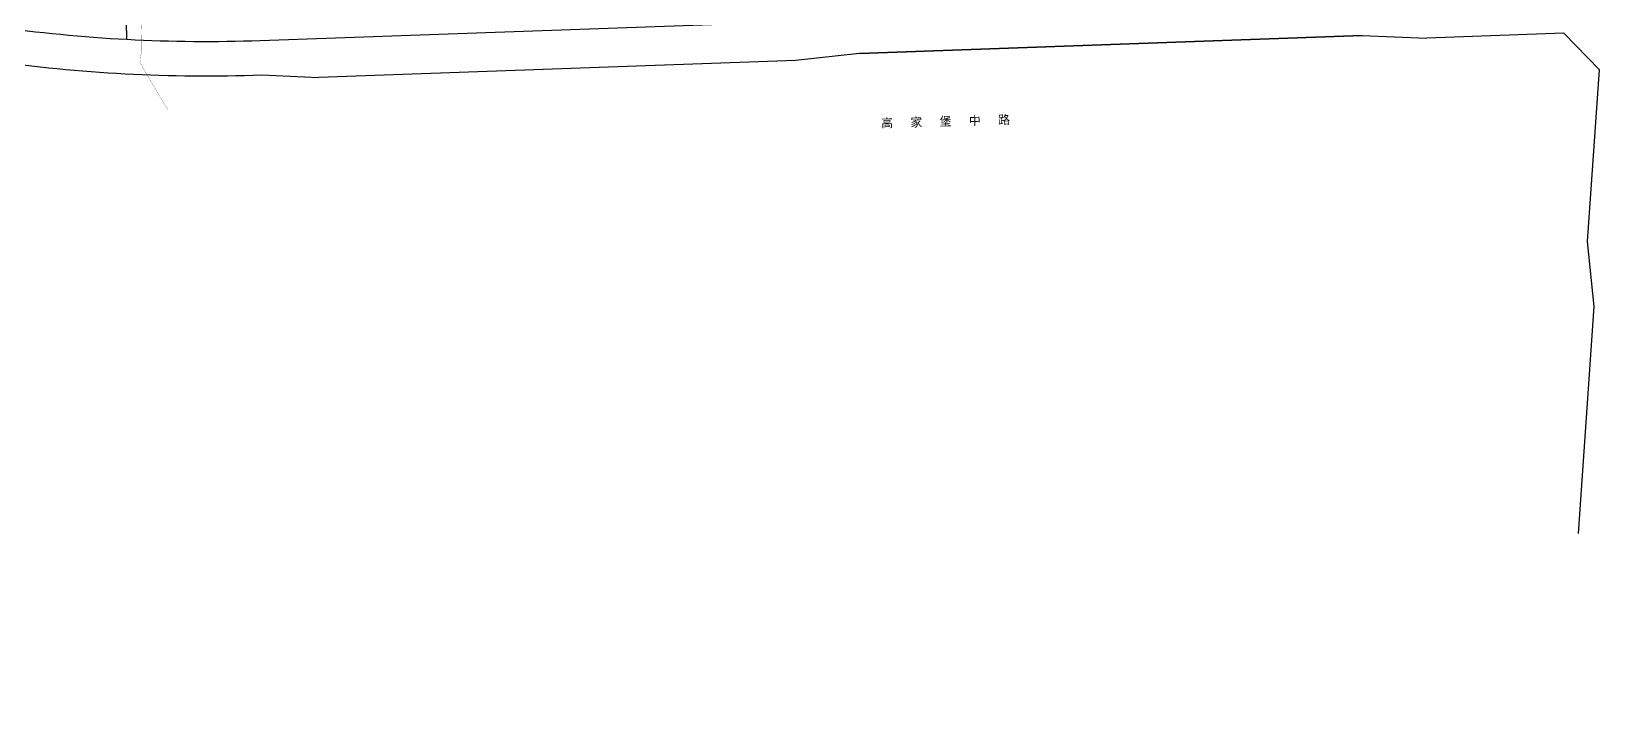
# Model space of a CAD drawing. Extents: x 529262 to 576451, y 2694391 to 2717535.
# Drawn here: x 563640 to 564374, y 2708739 to 2709053 of the extents above; entities that cross this region are included whole.
import ezdxf
from ezdxf.enums import TextEntityAlignment as Align
from ezdxf.xclip import XClip

# ---------------------------------------------------------------- set-up
doc = ezdxf.new("R2010")
doc.units = 0
doc.header["$XCLIPFRAME"] = 0
for name, color, linetype in [('DLSS', 4, 'Continuous'), ('PP-COM', 7, 'Continuous'), ('RD-中线', 40, 'Continuous'), ('RD-红线', 7, 'Continuous'), ('RD-路名', 7, 'Continuous')]:
    doc.layers.add(name, color=color, linetype=linetype)
doc.styles.add('黑体', font='simhei.ttf')

# ---------------------------------------------------------------- blocks, each defined once
blk = doc.blocks.new('A$C19FD0107')
at = {"layer": 'RD-中线', "color": 8, "linetype": 'Continuous', "flags": 128}
blk.add_lwpolyline([(-7325.56, 15239.3), (-7314.16, 14658.58)], dxfattribs=at)
at = {"layer": 'RD-中线', "color": 8, "linetype": 'Continuous'}
blk.add_lwpolyline([(-6644.21, 14081.68), (-6605.53, 14650.05, 0.021107), (-6604.44, 14692.23), (-6608.5, 14938.83, 0.001548), (-6608.56, 14941.93), (-6608.76, 14950.96)], format="xyb", dxfattribs=at)
at = {"layer": 'RD-中线', "color": 8, "linetype": 'Continuous', "flags": 128}
blk.add_lwpolyline([(-7657.85, 14704.83), (-7375.71, 14664.6, 0.044361), (-7251.92, 14658.04), (-6604.32, 14681.17)], format="xyb", dxfattribs=at)
at = {"layer": 'RD-红线', "color": 8}
for p, q in [((-6739.33, 14660.34), (-6973.09, 14651.99)), ((-6973.09, 14651.99), (-7002.99, 14648.71)), ((-7002.99, 14648.71), (-7224.67, 14640.75)), ((-7251.35, 14642.05), (-7224.67, 14640.75))]:
    blk.add_line(p, q, dxfattribs=at)
at = {"layer": 'RD-红线', "color": 8, "linetype": 'Continuous'}
blk.add_line((-6739.33, 14660.34), (-6709.27, 14659.16), dxfattribs=at)
at = {"layer": 'RD-红线', "color": 8, "linetype": 'Continuous', "flags": 128}
for points in [[(-6973.09, 14651.99), (-6739.33, 14660.34)], [(-6645.5, 14661.44), (-6709.27, 14659.16)]]:
    blk.add_lwpolyline(points, dxfattribs=at)
at = {"layer": 'RD-红线', "color": 8}
blk.add_lwpolyline([(-6628.97, 14644.36), (-6645.5, 14661.44, 0.444913)], format="xyb", dxfattribs=at)
at = {"layer": 'RD-红线', "color": 8, "linetype": 'Continuous'}
for points in [[(-6634.4, 14564.54), (-6628.97, 14644.36)], [(-6631.45, 14534.27), (-6634.4, 14564.54)], [(-6647.62, 14296.65), (-6631.45, 14534.27)]]:
    blk.add_lwpolyline(points, dxfattribs=at)
at = {"layer": 'RD-红线', "color": 8}
blk.add_arc((-7276.91, 15357.59), 716, 261.88567, 272.0458, dxfattribs=at)

msp = doc.modelspace()

# ---------------------------------------------------------------- linework, layer by layer
at = {"layer": 'DLSS', "linetype": 'Continuous', "flags": 128}
msp.add_lwpolyline([(563703.162, 2709016.539, 0.1, 0.1, 0), (563700.801, 2709020.179, 0.1, 0.1, 0), (563698.154, 2709024.548, 0.1, 0.1, 0), (563690.07, 2709038.402, 0.1, 0.1, 0), (563690.271, 2709039.302, 0.1, 0.1, 0), (563690.328, 2709040.649, 0.1, 0.1, 0), (563690.777, 2709043.233, 0.1, 0.1, 0), (563690.794, 2709050.252, 0.1, 0.1, 0), (563690.587, 2709059.547, 0.1, 0.1, 0), (563690.307, 2709069.135, 0.1, 0.1, 0), (563690.349, 2709075.298, 0.1, 0.1, 0), (563688.814, 2709149.971, 0.1, 0.1, 0), (563688.585, 2709164.186, 0.1, 0.1, 0), (563687.805, 2709203.797, 0.1, 0.1, 0), (563687.594, 2709214.13, 0.1, 0.1, 0), (563687.17, 2709232.884, 0.1, 0.1, 0), (563686.439, 2709267.171, 0.1, 0.1, 0), (563686.183, 2709282.056, 0.1, 0.1, 0), (563686.097, 2709286.118, 0.1, 0.1, 0), (563685.993, 2709296.145, 0.1, 0.1, 0), (563685.929, 2709305.466, 0.1, 0.1, 0), (563678.954, 2709305.546, 0, 0, 0)], format="xyseb", dxfattribs=at)
msp.add_lwpolyline([(563703.162, 2709016.539, 0.1, 0.1, 0), (563700.801, 2709020.179, 0.1, 0.1, 0), (563698.154, 2709024.548, 0.1, 0.1, 0), (563690.07, 2709038.402, 0.1, 0.1, 0), (563690.271, 2709039.302, 0.1, 0.1, 0), (563690.328, 2709040.649, 0.1, 0.1, 0), (563690.777, 2709043.233, 0.1, 0.1, 0), (563690.794, 2709050.252, 0.1, 0.1, 0), (563690.587, 2709059.547, 0.1, 0.1, 0), (563690.307, 2709069.135, 0.1, 0.1, 0), (563690.349, 2709075.298, 0.1, 0.1, 0), (563688.814, 2709149.971, 0.1, 0.1, 0), (563688.585, 2709164.186, 0.1, 0.1, 0), (563687.805, 2709203.797, 0.1, 0.1, 0), (563687.594, 2709214.13, 0.1, 0.1, 0), (563687.17, 2709232.884, 0.1, 0.1, 0), (563686.439, 2709267.171, 0.1, 0.1, 0), (563686.183, 2709282.056, 0.1, 0.1, 0), (563686.097, 2709286.118, 0.1, 0.1, 0), (563685.993, 2709296.145, 0.1, 0.1, 0), (563685.929, 2709305.466, 0.1, 0.1, 0), (563678.954, 2709305.546, 0, 0, 0)], format="xyseb", dxfattribs=at)

# ---------------------------------------------------------------- block references
at = {"layer": 'PP-COM'}
ref = msp.add_blockref('A$C19FD0107', (570997.993, 2694390.603), dxfattribs=at)
XClip(ref).set_block_clipping_path([(-9366.4383134884, 14428.6043910822), (-3328.4480743363, 17452.7484863754)])

# ---------------------------------------------------------------- texts
at = {"layer": 'RD-路名', "color": 7, "style": '黑体'}
msp.add_text('高   家   堡   中   路   ', height=4, rotation=1.648327, dxfattribs=at).set_placement((564068.962, 2709011.243), align=Align.MIDDLE)

doc.saveas('drawing.dxf')
